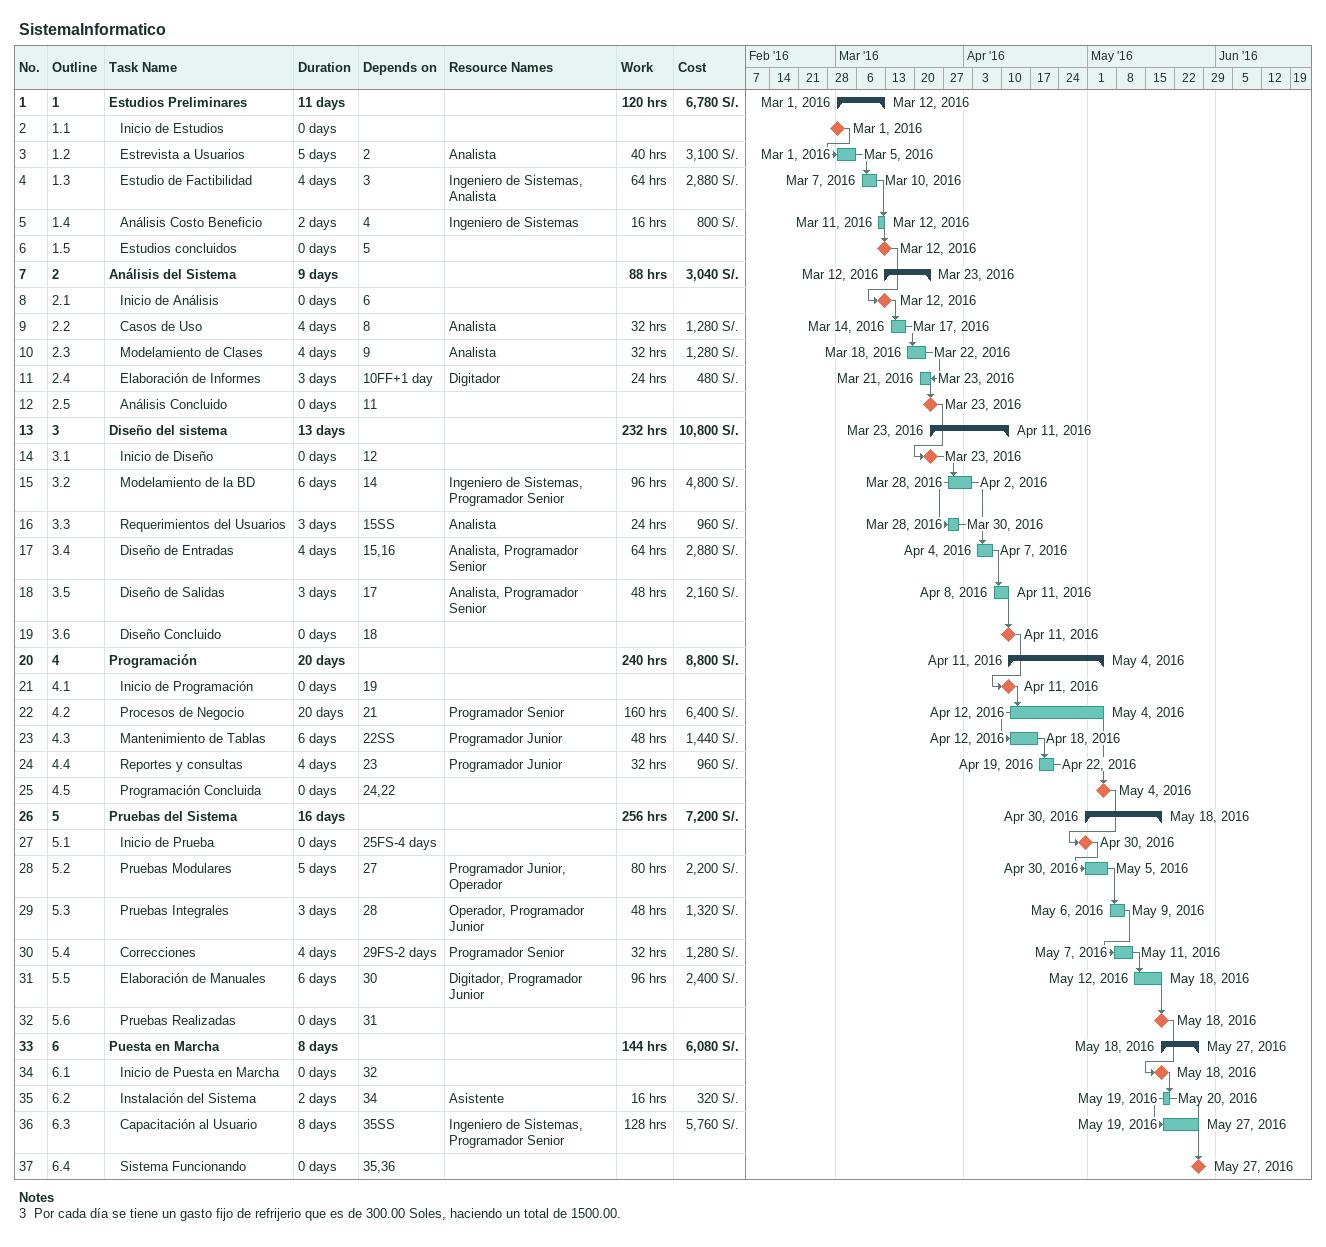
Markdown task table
SistemaInformatico

| ID | WBS | Task | Duration | Start | Finish | Predecessors | Resources | Work (h) | Cost (S/.) |
|---|---|---|---|---|---|---|---|---|---|
| 1 | 1 | **Estudios Preliminares** | 11d | 2016-03-01 | 2016-03-12 |  |  | 120 | 6780 |
| 2 | 1.1 | Inicio de Estudios | 0d | 2016-03-01 | 2016-03-01 |  |  |  |  |
| 3 | 1.2 | Estrevista a Usuarios | 5d | 2016-03-01 | 2016-03-05 | 2 | Analista | 40 | 3100 |
| 4 | 1.3 | Estudio de Factibilidad | 4d | 2016-03-07 | 2016-03-10 | 3 | Ingeniero de Sistemas, Analista | 64 | 2880 |
| 5 | 1.4 | Análisis Costo Beneficio | 2d | 2016-03-11 | 2016-03-12 | 4 | Ingeniero de Sistemas | 16 | 800 |
| 6 | 1.5 | Estudios concluidos | 0d | 2016-03-12 | 2016-03-12 | 5 |  |  |  |
| 7 | 2 | **Análisis del Sistema** | 9d | 2016-03-12 | 2016-03-23 |  |  | 88 | 3040 |
| 8 | 2.1 | Inicio de Análisis | 0d | 2016-03-12 | 2016-03-12 | 6 |  |  |  |
| 9 | 2.2 | Casos de Uso | 4d | 2016-03-14 | 2016-03-17 | 8 | Analista | 32 | 1280 |
| 10 | 2.3 | Modelamiento de Clases | 4d | 2016-03-18 | 2016-03-22 | 9 | Analista | 32 | 1280 |
| 11 | 2.4 | Elaboración de Informes | 3d | 2016-03-21 | 2016-03-23 | 10FF+1d | Digitador | 24 | 480 |
| 12 | 2.5 | Análisis Concluido | 0d | 2016-03-23 | 2016-03-23 | 11 |  |  |  |
| 13 | 3 | **Diseño del sistema** | 13d | 2016-03-23 | 2016-04-11 |  |  | 232 | 10800 |
| 14 | 3.1 | Inicio de Diseño | 0d | 2016-03-23 | 2016-03-23 | 12 |  |  |  |
| 15 | 3.2 | Modelamiento de la BD | 6d | 2016-03-28 | 2016-04-02 | 14 | Ingeniero de Sistemas, Programador Senior | 96 | 4800 |
| 16 | 3.3 | Requerimientos del Usuarios | 3d | 2016-03-28 | 2016-03-30 | 15SS | Analista | 24 | 960 |
| 17 | 3.4 | Diseño de Entradas | 4d | 2016-04-04 | 2016-04-07 | 15, 16 | Analista, Programador Senior | 64 | 2880 |
| 18 | 3.5 | Diseño de Salidas | 3d | 2016-04-08 | 2016-04-11 | 17 | Analista, Programador Senior | 48 | 2160 |
| 19 | 3.6 | Diseño Concluido | 0d | 2016-04-11 | 2016-04-11 | 18 |  |  |  |
| 20 | 4 | **Programación** | 20d | 2016-04-11 | 2016-05-04 |  |  | 240 | 8800 |
| 21 | 4.1 | Inicio de Programación | 0d | 2016-04-11 | 2016-04-11 | 19 |  |  |  |
| 22 | 4.2 | Procesos de Negocio | 20d | 2016-04-12 | 2016-05-04 | 21 | Programador Senior | 160 | 6400 |
| 23 | 4.3 | Mantenimiento de Tablas | 6d | 2016-04-12 | 2016-04-18 | 22SS | Programador Junior | 48 | 1440 |
| 24 | 4.4 | Reportes y consultas | 4d | 2016-04-19 | 2016-04-22 | 23 | Programador Junior | 32 | 960 |
| 25 | 4.5 | Programación Concluida | 0d | 2016-05-04 | 2016-05-04 | 24, 22 |  |  |  |
| 26 | 5 | **Pruebas del Sistema** | 16d | 2016-04-30 | 2016-05-18 |  |  | 256 | 7200 |
| 27 | 5.1 | Inicio de Prueba | 0d | 2016-04-30 | 2016-04-30 | 25FS-4d |  |  |  |
| 28 | 5.2 | Pruebas Modulares | 5d | 2016-04-30 | 2016-05-05 | 27 | Programador Junior, Operador | 80 | 2200 |
| 29 | 5.3 | Pruebas Integrales | 3d | 2016-05-06 | 2016-05-09 | 28 | Operador, Programador Junior | 48 | 1320 |
| 30 | 5.4 | Correcciones | 4d | 2016-05-07 | 2016-05-11 | 29FS-2d | Programador Senior | 32 | 1280 |
| 31 | 5.5 | Elaboración de Manuales | 6d | 2016-05-12 | 2016-05-18 | 30 | Digitador, Programador Junior | 96 | 2400 |
| 32 | 5.6 | Pruebas Realizadas | 0d | 2016-05-18 | 2016-05-18 | 31 |  |  |  |
| 33 | 6 | **Puesta en Marcha** | 8d | 2016-05-18 | 2016-05-27 |  |  | 144 | 6080 |
| 34 | 6.1 | Inicio de Puesta en Marcha | 0d | 2016-05-18 | 2016-05-18 | 32 |  |  |  |
| 35 | 6.2 | Instalación del Sistema | 2d | 2016-05-19 | 2016-05-20 | 34 | Asistente | 16 | 320 |
| 36 | 6.3 | Capacitación al Usuario | 8d | 2016-05-19 | 2016-05-27 | 35SS | Ingeniero de Sistemas, Programador Senior | 128 | 5760 |
| 37 | 6.4 | Sistema Funcionando | 0d | 2016-05-27 | 2016-05-27 | 35, 36 |  |  |  |

Notes
- 3: Por cada día se tiene un gasto fijo de refrijerio que es de 300.00 Soles, haciendo un total de 1500.00.
